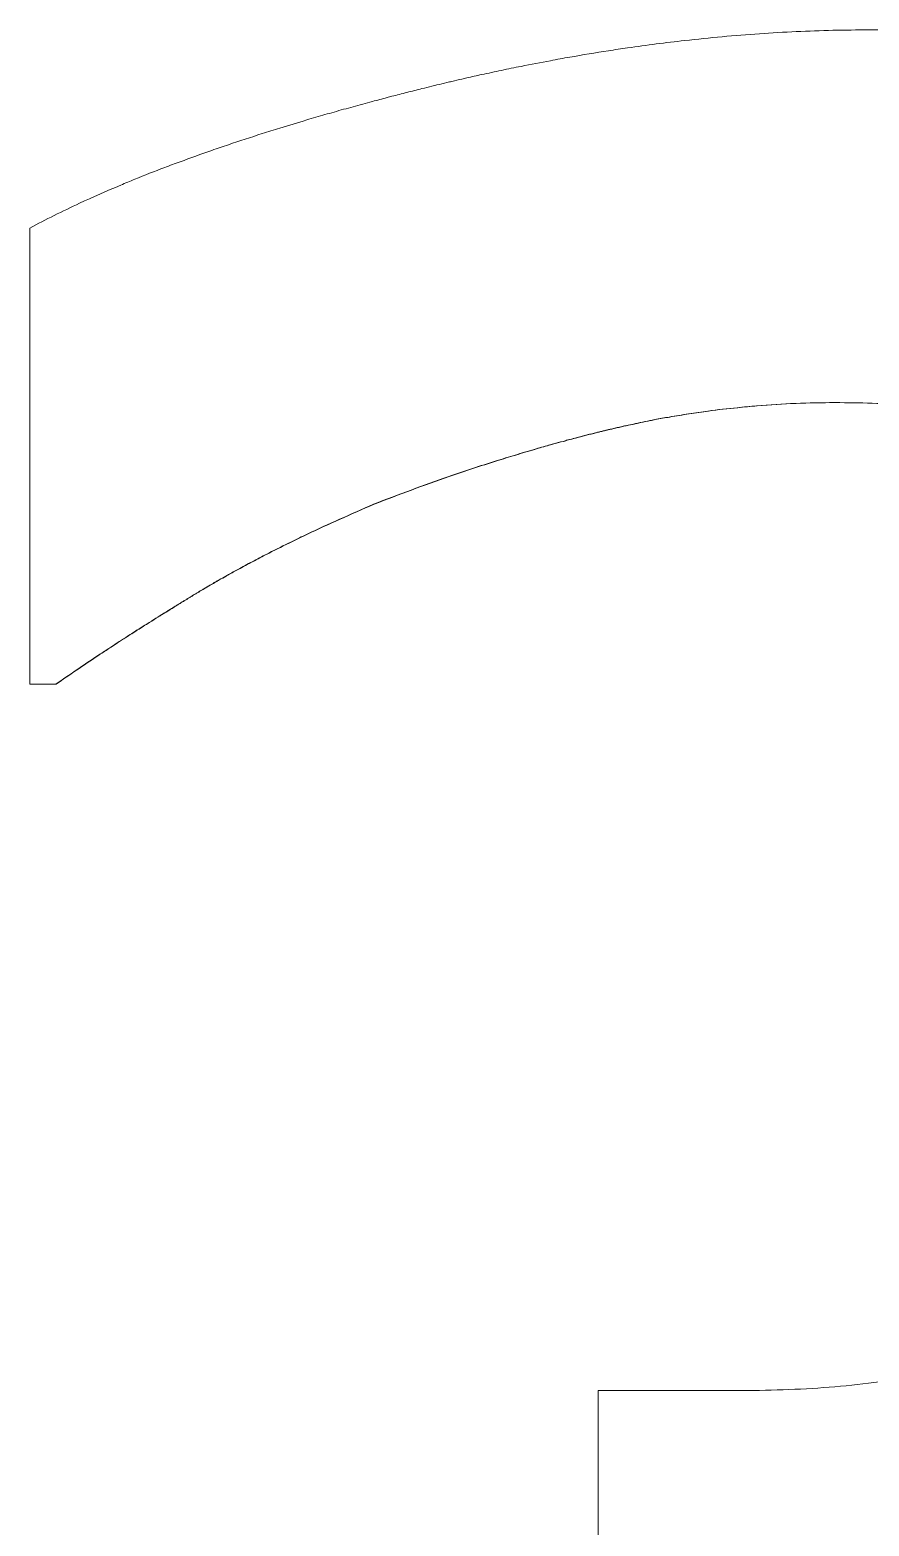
# Model space of a CAD drawing. Header units: millimetres. Extents: x 0 to 8410, y 0 to 5940.
# Drawn here: x 479.318 to 479.969, y 4860.59 to 4861.753 of the extents above; entities that cross this region are included whole.
import ezdxf

# ---------------------------------------------------------------- set-up
doc = ezdxf.new("R2010")
doc.units = ezdxf.units.MM
doc.header["$LTSCALE"] = 10
doc.layers.add('가시적인 것(ISO)', color=3, linetype='Continuous', lineweight=5, true_color=0x00ff00)

msp = doc.modelspace()

# ---------------------------------------------------------------- linework, layer by layer
at = {"layer": '가시적인 것(ISO)'}
for p, q in [((479.3176, 4861.244), (479.3176, 4861.5985)), ((479.9426, 4861.4628), (479.9431, 4861.4628)), ((479.5846, 4861.3838), (479.585, 4861.3838)), ((479.3176, 4861.244), (479.3379, 4861.244)), ((479.8703, 4860.695), (479.759, 4860.695)), ((479.759, 4860.4174), (479.759, 4860.695))]:
    msp.add_line(p, q, dxfattribs=at)
for points, knots in [([(479.3176, 4861.5985), (479.3298, 4861.6051), (479.3426, 4861.6115), (479.3562, 4861.6178), (479.3664, 4861.6225), (479.377, 4861.6272), (479.3881, 4861.6319), (479.3917, 4861.6334), (479.3954, 4861.6349), (479.3992, 4861.6365), (479.4067, 4861.6395), (479.4144, 4861.6426), (479.4223, 4861.6456), (479.4262, 4861.6471), (479.4302, 4861.6486), (479.4343, 4861.65), (479.4423, 4861.653), (479.4506, 4861.656), (479.459, 4861.6589), (479.4632, 4861.6604), (479.4675, 4861.6618), (479.4718, 4861.6633), (479.4804, 4861.6662), (479.4891, 4861.6691), (479.4981, 4861.6719), (479.5026, 4861.6733), (479.5071, 4861.6748), (479.5117, 4861.6762), (479.5185, 4861.6783), (479.5255, 4861.6804), (479.5326, 4861.6825), (479.5349, 4861.6832), (479.5373, 4861.6839), (479.5397, 4861.6846), (479.5444, 4861.686), (479.5492, 4861.6873), (479.554, 4861.6887), (479.5565, 4861.6894), (479.5589, 4861.6901), (479.5613, 4861.6908), (479.5662, 4861.6921), (479.5712, 4861.6935), (479.5761, 4861.6949), (479.5786, 4861.6955), (479.5811, 4861.6962), (479.5836, 4861.6969), (479.5874, 4861.6979), (479.5912, 4861.6989), (479.595, 4861.6999), (479.5963, 4861.7002), (479.5976, 4861.7006), (479.5988, 4861.7009), (479.6008, 4861.7014), (479.6027, 4861.7019), (479.6046, 4861.7024), (479.6065, 4861.7029), (479.6085, 4861.7034), (479.6104, 4861.7039), (479.6124, 4861.7044), (479.6143, 4861.7049), (479.6163, 4861.7054), (479.6182, 4861.7059), (479.6202, 4861.7064), (479.6221, 4861.7069), (479.6247, 4861.7075), (479.6273, 4861.7081), (479.6299, 4861.7088), (479.6312, 4861.7091), (479.6325, 4861.7094), (479.6338, 4861.7097), (479.6364, 4861.7103), (479.6389, 4861.711), (479.6415, 4861.7116), (479.6428, 4861.7119), (479.6441, 4861.7122), (479.6454, 4861.7125), (479.648, 4861.7131), (479.6505, 4861.7137), (479.6531, 4861.7143), (479.6544, 4861.7146), (479.6557, 4861.7149), (479.657, 4861.7152), (479.6608, 4861.7161), (479.6647, 4861.7169), (479.6685, 4861.7178), (479.6711, 4861.7183), (479.6736, 4861.7189), (479.6762, 4861.7194), (479.6813, 4861.7205), (479.6864, 4861.7216), (479.6915, 4861.7227), (479.694, 4861.7232), (479.6966, 4861.7237), (479.6991, 4861.7242), (479.7067, 4861.7257), (479.7143, 4861.7272), (479.7219, 4861.7286), (479.7269, 4861.7296), (479.732, 4861.7305), (479.737, 4861.7313), (479.747, 4861.7331), (479.757, 4861.7348), (479.767, 4861.7363), (479.772, 4861.7371), (479.7769, 4861.7378), (479.7819, 4861.7385), (479.7968, 4861.7407), (479.8115, 4861.7426), (479.8262, 4861.7442), (479.836, 4861.7453), (479.8457, 4861.7463), (479.8554, 4861.7472), (479.8747, 4861.749), (479.8939, 4861.7503), (479.9129, 4861.7512), (479.932, 4861.7521), (479.9508, 4861.7525), (479.9694, 4861.7525)], [0, 0, 0, 0, 0.166667, 0.166667, 0.166667, 0.291667, 0.291667, 0.291667, 0.333333, 0.333333, 0.333333, 0.416667, 0.416667, 0.416667, 0.458333, 0.458333, 0.458333, 0.541667, 0.541667, 0.541667, 0.583333, 0.583333, 0.583333, 0.666667, 0.666667, 0.666667, 0.708333, 0.708333, 0.708333, 0.770833, 0.770833, 0.770833, 0.791667, 0.791667, 0.791667, 0.833333, 0.833333, 0.833333, 0.854167, 0.854167, 0.854167, 0.895833, 0.895833, 0.895833, 0.916667, 0.916667, 0.916667, 0.947917, 0.947917, 0.947917, 0.958333, 0.958333, 0.958333, 0.973958, 0.973958, 0.973958, 0.989583, 0.989583, 0.989583, 1.005208, 1.005208, 1.005208, 1.020833, 1.020833, 1.020833, 1.041667, 1.041667, 1.041667, 1.052083, 1.052083, 1.052083, 1.072917, 1.072917, 1.072917, 1.083333, 1.083333, 1.083333, 1.104167, 1.104167, 1.104167, 1.114583, 1.114583, 1.114583, 1.145833, 1.145833, 1.145833, 1.166667, 1.166667, 1.166667, 1.208333, 1.208333, 1.208333, 1.229167, 1.229167, 1.229167, 1.291667, 1.291667, 1.291667, 1.333333, 1.333333, 1.333333, 1.416667, 1.416667, 1.416667, 1.458333, 1.458333, 1.458333, 1.583333, 1.583333, 1.583333, 1.666667, 1.666667, 1.666667, 1.833333, 1.833333, 1.833333, 2, 2, 2, 2]), ([(479.9694, 4861.7525), (479.9883, 4861.7525), (480.0068, 4861.7522), (480.0248, 4861.7515), (480.0429, 4861.7509), (480.0606, 4861.75), (480.0778, 4861.7487), (480.0865, 4861.748), (480.095, 4861.7473), (480.1034, 4861.7465), (480.116, 4861.7453), (480.1285, 4861.744), (480.1406, 4861.7424), (480.1447, 4861.7419), (480.1487, 4861.7413), (480.1527, 4861.7408), (480.1608, 4861.7397), (480.1687, 4861.7385), (480.1765, 4861.7372), (480.1804, 4861.7366), (480.1843, 4861.7359), (480.1882, 4861.7352), (480.1959, 4861.7339), (480.2035, 4861.7324), (480.211, 4861.7309), (480.2148, 4861.7302), (480.2185, 4861.7294), (480.2222, 4861.7286), (480.2278, 4861.7274), (480.2333, 4861.7261), (480.2387, 4861.7249), (480.2405, 4861.7244), (480.2424, 4861.724), (480.2442, 4861.7236), (480.2469, 4861.7229), (480.2495, 4861.7222), (480.2522, 4861.7216), (480.2531, 4861.7213), (480.254, 4861.7211), (480.2549, 4861.7209), (480.2567, 4861.7204), (480.2584, 4861.7199), (480.2602, 4861.7195), (480.2611, 4861.7192), (480.262, 4861.719), (480.2629, 4861.7188), (480.2642, 4861.7184), (480.2655, 4861.7181), (480.2668, 4861.7177), (480.2681, 4861.7173), (480.2694, 4861.717), (480.2707, 4861.7166), (480.2725, 4861.7161), (480.2742, 4861.7156), (480.276, 4861.7151), (480.2768, 4861.7149), (480.2777, 4861.7146), (480.2786, 4861.7144), (480.2812, 4861.7136), (480.2838, 4861.7128), (480.2864, 4861.7121), (480.2881, 4861.7115), (480.2898, 4861.711), (480.2915, 4861.7105), (480.2967, 4861.7089), (480.3018, 4861.7072), (480.3069, 4861.7055), (480.3103, 4861.7044), (480.3137, 4861.7032), (480.3171, 4861.702), (480.3238, 4861.6997), (480.3305, 4861.6972), (480.3371, 4861.6947), (480.3404, 4861.6934), (480.3437, 4861.6921), (480.347, 4861.6908), (480.3536, 4861.6882), (480.3601, 4861.6855), (480.3666, 4861.6827), (480.3698, 4861.6813), (480.3731, 4861.6799), (480.3763, 4861.6784), (480.3859, 4861.6741), (480.3954, 4861.6695), (480.4048, 4861.6648), (480.411, 4861.6616), (480.4172, 4861.6584), (480.4234, 4861.655), (480.4357, 4861.6484), (480.4477, 4861.6413), (480.4596, 4861.6339), (480.4715, 4861.6265), (480.4831, 4861.6188), (480.4945, 4861.6107)], [0, 0, 0, 0, 0.166667, 0.166667, 0.166667, 0.333333, 0.333333, 0.333333, 0.416667, 0.416667, 0.416667, 0.541667, 0.541667, 0.541667, 0.583333, 0.583333, 0.583333, 0.666667, 0.666667, 0.666667, 0.708333, 0.708333, 0.708333, 0.791667, 0.791667, 0.791667, 0.833333, 0.833333, 0.833333, 0.895833, 0.895833, 0.895833, 0.916667, 0.916667, 0.916667, 0.947917, 0.947917, 0.947917, 0.958333, 0.958333, 0.958333, 0.979167, 0.979167, 0.979167, 0.989583, 0.989583, 0.989583, 1.005208, 1.005208, 1.005208, 1.020833, 1.020833, 1.020833, 1.041667, 1.041667, 1.041667, 1.052083, 1.052083, 1.052083, 1.083333, 1.083333, 1.083333, 1.104167, 1.104167, 1.104167, 1.166667, 1.166667, 1.166667, 1.208333, 1.208333, 1.208333, 1.291667, 1.291667, 1.291667, 1.333333, 1.333333, 1.333333, 1.416667, 1.416667, 1.416667, 1.458333, 1.458333, 1.458333, 1.583333, 1.583333, 1.583333, 1.666667, 1.666667, 1.666667, 1.833333, 1.833333, 1.833333, 2, 2, 2, 2]), ([(479.9426, 4861.4628), (479.9325, 4861.4628), (479.9224, 4861.4626), (479.9123, 4861.4622), (479.9022, 4861.4618), (479.8921, 4861.4611), (479.882, 4861.4603), (479.877, 4861.4599), (479.872, 4861.4594), (479.8669, 4861.4589), (479.8594, 4861.4582), (479.8518, 4861.4573), (479.8443, 4861.4563), (479.8418, 4861.4559), (479.8393, 4861.4556), (479.8368, 4861.4552), (479.8318, 4861.4545), (479.8267, 4861.4537), (479.8217, 4861.4529), (479.8192, 4861.4525), (479.8167, 4861.4521), (479.8142, 4861.4516), (479.8104, 4861.451), (479.8067, 4861.4503), (479.8029, 4861.4496), (479.8017, 4861.4493), (479.8004, 4861.4491), (479.7992, 4861.4488), (479.7966, 4861.4483), (479.7941, 4861.4478), (479.7916, 4861.4473), (479.7904, 4861.4471), (479.7891, 4861.4468), (479.7879, 4861.4465), (479.786, 4861.4461), (479.7841, 4861.4457), (479.7823, 4861.4453), (479.7816, 4861.4452), (479.781, 4861.445), (479.7804, 4861.4449), (479.7791, 4861.4446), (479.7779, 4861.4444), (479.7766, 4861.4441), (479.776, 4861.4439), (479.7754, 4861.4438), (479.7747, 4861.4436), (479.7735, 4861.4434), (479.7722, 4861.4431), (479.771, 4861.4428), (479.7704, 4861.4426), (479.7697, 4861.4425), (479.7691, 4861.4423), (479.7682, 4861.4421), (479.7672, 4861.4419), (479.7663, 4861.4417), (479.7654, 4861.4414), (479.7644, 4861.4412), (479.7635, 4861.441), (479.7626, 4861.4407), (479.7616, 4861.4405), (479.7607, 4861.4403), (479.7597, 4861.44), (479.7588, 4861.4398), (479.7579, 4861.4396), (479.7566, 4861.4393), (479.7554, 4861.4389), (479.7541, 4861.4386), (479.7535, 4861.4385), (479.7529, 4861.4383), (479.7522, 4861.4382), (479.751, 4861.4378), (479.7498, 4861.4375), (479.7485, 4861.4372), (479.7479, 4861.437), (479.7473, 4861.4369), (479.7466, 4861.4367), (479.7454, 4861.4364), (479.7441, 4861.4361), (479.7429, 4861.4357), (479.7423, 4861.4356), (479.7417, 4861.4354), (479.741, 4861.4352), (479.7392, 4861.4347), (479.7373, 4861.4343), (479.7354, 4861.4338), (479.7342, 4861.4334), (479.7329, 4861.4331), (479.7317, 4861.4327), (479.7292, 4861.4321), (479.7267, 4861.4314), (479.7242, 4861.4307), (479.723, 4861.4304), (479.7218, 4861.43), (479.7205, 4861.4297), (479.7168, 4861.4286), (479.7131, 4861.4276), (479.7094, 4861.4265), (479.7069, 4861.4258), (479.7044, 4861.425), (479.7019, 4861.4243), (479.697, 4861.4228), (479.6921, 4861.4213), (479.6871, 4861.4198), (479.6847, 4861.4191), (479.6822, 4861.4183), (479.6797, 4861.4175), (479.6674, 4861.4137), (479.6552, 4861.4096), (479.6429, 4861.4054), (479.6234, 4861.3986), (479.6039, 4861.3914), (479.5846, 4861.3838)], [0, 0, 0, 0, 0.166667, 0.166667, 0.166667, 0.333333, 0.333333, 0.333333, 0.416667, 0.416667, 0.416667, 0.541667, 0.541667, 0.541667, 0.583333, 0.583333, 0.583333, 0.666667, 0.666667, 0.666667, 0.708333, 0.708333, 0.708333, 0.770833, 0.770833, 0.770833, 0.791667, 0.791667, 0.791667, 0.833333, 0.833333, 0.833333, 0.854167, 0.854167, 0.854167, 0.885417, 0.885417, 0.885417, 0.895833, 0.895833, 0.895833, 0.916667, 0.916667, 0.916667, 0.927083, 0.927083, 0.927083, 0.947917, 0.947917, 0.947917, 0.958333, 0.958333, 0.958333, 0.973958, 0.973958, 0.973958, 0.989583, 0.989583, 0.989583, 1.005208, 1.005208, 1.005208, 1.020833, 1.020833, 1.020833, 1.041667, 1.041667, 1.041667, 1.052083, 1.052083, 1.052083, 1.072917, 1.072917, 1.072917, 1.083333, 1.083333, 1.083333, 1.104167, 1.104167, 1.104167, 1.114583, 1.114583, 1.114583, 1.145833, 1.145833, 1.145833, 1.166667, 1.166667, 1.166667, 1.208333, 1.208333, 1.208333, 1.229167, 1.229167, 1.229167, 1.291667, 1.291667, 1.291667, 1.333333, 1.333333, 1.333333, 1.416667, 1.416667, 1.416667, 1.458333, 1.458333, 1.458333, 1.666667, 1.666667, 1.666667, 2, 2, 2, 2]), ([(479.9431, 4861.4628), (479.933, 4861.4628), (479.9229, 4861.4626), (479.9128, 4861.4622), (479.9027, 4861.4618), (479.8927, 4861.4611), (479.8826, 4861.4603), (479.8775, 4861.4599), (479.8725, 4861.4594), (479.8675, 4861.4589), (479.8599, 4861.4582), (479.8524, 4861.4573), (479.8448, 4861.4563), (479.8423, 4861.4559), (479.8398, 4861.4556), (479.8373, 4861.4552), (479.8323, 4861.4545), (479.8272, 4861.4537), (479.8222, 4861.4529), (479.8197, 4861.4525), (479.8172, 4861.4521), (479.8147, 4861.4516), (479.8109, 4861.451), (479.8072, 4861.4503), (479.8034, 4861.4496), (479.8021, 4861.4493), (479.8009, 4861.4491), (479.7996, 4861.4488), (479.7971, 4861.4483), (479.7946, 4861.4478), (479.7921, 4861.4473), (479.7909, 4861.4471), (479.7896, 4861.4468), (479.7884, 4861.4465), (479.7865, 4861.4461), (479.7846, 4861.4457), (479.7827, 4861.4453), (479.7821, 4861.4452), (479.7815, 4861.445), (479.7808, 4861.4449), (479.7796, 4861.4446), (479.7783, 4861.4444), (479.7771, 4861.4441), (479.7765, 4861.4439), (479.7758, 4861.4438), (479.7752, 4861.4436), (479.774, 4861.4434), (479.7727, 4861.4431), (479.7715, 4861.4428), (479.7708, 4861.4426), (479.7702, 4861.4425), (479.7696, 4861.4423), (479.7686, 4861.4421), (479.7677, 4861.4419), (479.7668, 4861.4417), (479.7658, 4861.4414), (479.7649, 4861.4412), (479.764, 4861.441), (479.763, 4861.4407), (479.7621, 4861.4405), (479.7611, 4861.4403), (479.7602, 4861.44), (479.7593, 4861.4398), (479.7583, 4861.4396), (479.7571, 4861.4393), (479.7558, 4861.4389), (479.7546, 4861.4386), (479.754, 4861.4385), (479.7533, 4861.4383), (479.7527, 4861.4382), (479.7515, 4861.4378), (479.7502, 4861.4375), (479.749, 4861.4372), (479.7483, 4861.437), (479.7477, 4861.4369), (479.7471, 4861.4367), (479.7458, 4861.4364), (479.7446, 4861.4361), (479.7433, 4861.4357), (479.7427, 4861.4356), (479.7421, 4861.4354), (479.7415, 4861.4352), (479.7396, 4861.4347), (479.7377, 4861.4343), (479.7359, 4861.4338), (479.7346, 4861.4334), (479.7334, 4861.4331), (479.7321, 4861.4327), (479.7297, 4861.4321), (479.7272, 4861.4314), (479.7247, 4861.4307), (479.7234, 4861.4304), (479.7222, 4861.43), (479.721, 4861.4297), (479.7172, 4861.4286), (479.7135, 4861.4276), (479.7098, 4861.4265), (479.7073, 4861.4258), (479.7048, 4861.425), (479.7024, 4861.4243), (479.6974, 4861.4228), (479.6925, 4861.4213), (479.6875, 4861.4198), (479.6851, 4861.4191), (479.6826, 4861.4183), (479.6802, 4861.4175), (479.6678, 4861.4137), (479.6556, 4861.4096), (479.6433, 4861.4054), (479.6238, 4861.3986), (479.6043, 4861.3914), (479.585, 4861.3838)], [0, 0, 0, 0, 0.166667, 0.166667, 0.166667, 0.333333, 0.333333, 0.333333, 0.416667, 0.416667, 0.416667, 0.541667, 0.541667, 0.541667, 0.583333, 0.583333, 0.583333, 0.666667, 0.666667, 0.666667, 0.708333, 0.708333, 0.708333, 0.770833, 0.770833, 0.770833, 0.791667, 0.791667, 0.791667, 0.833333, 0.833333, 0.833333, 0.854167, 0.854167, 0.854167, 0.885417, 0.885417, 0.885417, 0.895833, 0.895833, 0.895833, 0.916667, 0.916667, 0.916667, 0.927083, 0.927083, 0.927083, 0.947917, 0.947917, 0.947917, 0.958333, 0.958333, 0.958333, 0.973958, 0.973958, 0.973958, 0.989583, 0.989583, 0.989583, 1.005208, 1.005208, 1.005208, 1.020833, 1.020833, 1.020833, 1.041667, 1.041667, 1.041667, 1.052083, 1.052083, 1.052083, 1.072917, 1.072917, 1.072917, 1.083333, 1.083333, 1.083333, 1.104167, 1.104167, 1.104167, 1.114583, 1.114583, 1.114583, 1.145833, 1.145833, 1.145833, 1.166667, 1.166667, 1.166667, 1.208333, 1.208333, 1.208333, 1.229167, 1.229167, 1.229167, 1.291667, 1.291667, 1.291667, 1.333333, 1.333333, 1.333333, 1.416667, 1.416667, 1.416667, 1.458333, 1.458333, 1.458333, 1.666667, 1.666667, 1.666667, 2, 2, 2, 2]), ([(480.2463, 4861.3858), (480.2394, 4861.3905), (480.2323, 4861.395), (480.225, 4861.3993), (480.2178, 4861.4035), (480.2105, 4861.4076), (480.203, 4861.4114), (480.1993, 4861.4133), (480.1955, 4861.4151), (480.1917, 4861.4169), (480.186, 4861.4195), (480.1802, 4861.4221), (480.1743, 4861.4245), (480.1724, 4861.4253), (480.1704, 4861.4261), (480.1684, 4861.4268), (480.1645, 4861.4284), (480.1605, 4861.4299), (480.1565, 4861.4313), (480.1545, 4861.432), (480.1525, 4861.4327), (480.1505, 4861.4334), (480.1475, 4861.4344), (480.1444, 4861.4354), (480.1414, 4861.4364), (480.1403, 4861.4367), (480.1393, 4861.437), (480.1383, 4861.4373), (480.1362, 4861.4379), (480.1342, 4861.4385), (480.1321, 4861.4391), (480.1311, 4861.4394), (480.13, 4861.4397), (480.129, 4861.44), (480.1274, 4861.4404), (480.1259, 4861.4409), (480.1243, 4861.4413), (480.1238, 4861.4414), (480.1233, 4861.4416), (480.1228, 4861.4417), (480.1217, 4861.442), (480.1207, 4861.4423), (480.1196, 4861.4425), (480.1191, 4861.4427), (480.1186, 4861.4428), (480.118, 4861.4429), (480.117, 4861.4432), (480.1159, 4861.4435), (480.1149, 4861.4437), (480.1143, 4861.4438), (480.1138, 4861.444), (480.1133, 4861.4441), (480.1125, 4861.4443), (480.1117, 4861.4445), (480.1109, 4861.4447), (480.1101, 4861.4448), (480.1093, 4861.445), (480.1085, 4861.4452), (480.1077, 4861.4454), (480.1069, 4861.4456), (480.1061, 4861.4458), (480.1053, 4861.4459), (480.1045, 4861.4461), (480.1037, 4861.4463), (480.1026, 4861.4465), (480.1016, 4861.4467), (480.1005, 4861.447), (480.1, 4861.4471), (480.0994, 4861.4472), (480.0989, 4861.4473), (480.0978, 4861.4475), (480.0967, 4861.4478), (480.0957, 4861.448), (480.0951, 4861.4481), (480.0946, 4861.4482), (480.094, 4861.4483), (480.093, 4861.4485), (480.0919, 4861.4488), (480.0908, 4861.449), (480.0903, 4861.4491), (480.0897, 4861.4492), (480.0892, 4861.4493), (480.0876, 4861.4496), (480.0859, 4861.4499), (480.0843, 4861.4502), (480.0832, 4861.4504), (480.0821, 4861.4506), (480.081, 4861.4508), (480.0788, 4861.4512), (480.0767, 4861.4516), (480.0745, 4861.452), (480.0734, 4861.4522), (480.0723, 4861.4524), (480.0712, 4861.4526), (480.0679, 4861.4531), (480.0646, 4861.4536), (480.0612, 4861.4542), (480.059, 4861.4545), (480.0568, 4861.4548), (480.0546, 4861.4551), (480.0501, 4861.4558), (480.0456, 4861.4564), (480.0411, 4861.4569), (480.0389, 4861.4572), (480.0366, 4861.4575), (480.0344, 4861.4577), (480.0231, 4861.459), (480.0116, 4861.4601), (480, 4861.4609), (479.9814, 4861.4622), (479.9625, 4861.4628), (479.9431, 4861.4628)], [0, 0, 0, 0, 0.166667, 0.166667, 0.166667, 0.333333, 0.333333, 0.333333, 0.416667, 0.416667, 0.416667, 0.541667, 0.541667, 0.541667, 0.583333, 0.583333, 0.583333, 0.666667, 0.666667, 0.666667, 0.708333, 0.708333, 0.708333, 0.770833, 0.770833, 0.770833, 0.791667, 0.791667, 0.791667, 0.833333, 0.833333, 0.833333, 0.854167, 0.854167, 0.854167, 0.885417, 0.885417, 0.885417, 0.895833, 0.895833, 0.895833, 0.916667, 0.916667, 0.916667, 0.927083, 0.927083, 0.927083, 0.947917, 0.947917, 0.947917, 0.958333, 0.958333, 0.958333, 0.973958, 0.973958, 0.973958, 0.989583, 0.989583, 0.989583, 1.005208, 1.005208, 1.005208, 1.020833, 1.020833, 1.020833, 1.041667, 1.041667, 1.041667, 1.052083, 1.052083, 1.052083, 1.072917, 1.072917, 1.072917, 1.083333, 1.083333, 1.083333, 1.104167, 1.104167, 1.104167, 1.114583, 1.114583, 1.114583, 1.145833, 1.145833, 1.145833, 1.166667, 1.166667, 1.166667, 1.208333, 1.208333, 1.208333, 1.229167, 1.229167, 1.229167, 1.291667, 1.291667, 1.291667, 1.333333, 1.333333, 1.333333, 1.416667, 1.416667, 1.416667, 1.458333, 1.458333, 1.458333, 1.666667, 1.666667, 1.666667, 2, 2, 2, 2]), ([(479.5846, 4861.3838), (479.5756, 4861.38), (479.5668, 4861.3761), (479.5582, 4861.3722), (479.5496, 4861.3684), (479.5412, 4861.3645), (479.533, 4861.3606), (479.5289, 4861.3586), (479.5249, 4861.3567), (479.5208, 4861.3547), (479.5148, 4861.3518), (479.5089, 4861.3488), (479.5032, 4861.3459), (479.5012, 4861.3449), (479.4993, 4861.3439), (479.4974, 4861.3429), (479.4936, 4861.3409), (479.4898, 4861.3389), (479.4861, 4861.337), (479.4843, 4861.336), (479.4824, 4861.335), (479.4806, 4861.334), (479.4779, 4861.3325), (479.4751, 4861.331), (479.4724, 4861.3295), (479.4715, 4861.329), (479.4707, 4861.3285), (479.4698, 4861.328), (479.468, 4861.327), (479.4662, 4861.326), (479.4645, 4861.325), (479.4636, 4861.3245), (479.4627, 4861.324), (479.4618, 4861.3235), (479.4605, 4861.3227), (479.4592, 4861.322), (479.4579, 4861.3212), (479.4575, 4861.321), (479.4571, 4861.3207), (479.4566, 4861.3205), (479.4558, 4861.3199), (479.4549, 4861.3194), (479.4541, 4861.3189), (479.4536, 4861.3187), (479.4532, 4861.3184), (479.4528, 4861.3182), (479.4521, 4861.3178), (479.4515, 4861.3174), (479.4509, 4861.317), (479.4502, 4861.3167), (479.4496, 4861.3163), (479.449, 4861.3159), (479.4483, 4861.3155), (479.4477, 4861.3152), (479.4471, 4861.3148), (479.4465, 4861.3144), (479.4458, 4861.314), (479.4452, 4861.3136), (479.4446, 4861.3133), (479.444, 4861.3129), (479.4433, 4861.3125), (479.4427, 4861.3121), (479.4421, 4861.3117), (479.4415, 4861.3114), (479.4409, 4861.311), (479.4402, 4861.3106), (479.4396, 4861.3102), (479.439, 4861.3098), (479.4384, 4861.3095), (479.4378, 4861.3091), (479.437, 4861.3086), (479.4361, 4861.3081), (479.4353, 4861.3076), (479.4349, 4861.3073), (479.4345, 4861.3071), (479.4341, 4861.3068), (479.4333, 4861.3063), (479.4325, 4861.3058), (479.4317, 4861.3053), (479.4313, 4861.3051), (479.4309, 4861.3048), (479.4305, 4861.3046), (479.4292, 4861.3038), (479.428, 4861.3031), (479.4268, 4861.3023), (479.426, 4861.3018), (479.4252, 4861.3013), (479.4244, 4861.3008), (479.4228, 4861.2998), (479.4212, 4861.2988), (479.4197, 4861.2979), (479.4189, 4861.2974), (479.4181, 4861.2969), (479.4173, 4861.2964), (479.4149, 4861.2949), (479.4126, 4861.2934), (479.4103, 4861.2919), (479.4087, 4861.291), (479.4072, 4861.29), (479.4056, 4861.289), (479.4025, 4861.2871), (479.3995, 4861.2851), (479.3965, 4861.2832), (479.395, 4861.2822), (479.3935, 4861.2813), (479.392, 4861.2803), (479.3875, 4861.2774), (479.3831, 4861.2746), (479.3788, 4861.2717), (479.3759, 4861.2698), (479.373, 4861.2679), (479.3702, 4861.2661), (479.3645, 4861.2623), (479.359, 4861.2586), (479.3536, 4861.2549), (479.3482, 4861.2512), (479.3429, 4861.2476), (479.3377, 4861.244)], [0, 0, 0, 0, 0.166667, 0.166667, 0.166667, 0.333333, 0.333333, 0.333333, 0.416667, 0.416667, 0.416667, 0.541667, 0.541667, 0.541667, 0.583333, 0.583333, 0.583333, 0.666667, 0.666667, 0.666667, 0.708333, 0.708333, 0.708333, 0.770833, 0.770833, 0.770833, 0.791667, 0.791667, 0.791667, 0.833333, 0.833333, 0.833333, 0.854167, 0.854167, 0.854167, 0.885417, 0.885417, 0.885417, 0.895833, 0.895833, 0.895833, 0.916667, 0.916667, 0.916667, 0.927083, 0.927083, 0.927083, 0.942708, 0.942708, 0.942708, 0.958333, 0.958333, 0.958333, 0.973958, 0.973958, 0.973958, 0.989583, 0.989583, 0.989583, 1.005208, 1.005208, 1.005208, 1.020833, 1.020833, 1.020833, 1.036458, 1.036458, 1.036458, 1.052083, 1.052083, 1.052083, 1.072917, 1.072917, 1.072917, 1.083333, 1.083333, 1.083333, 1.104167, 1.104167, 1.104167, 1.114583, 1.114583, 1.114583, 1.145833, 1.145833, 1.145833, 1.166667, 1.166667, 1.166667, 1.208333, 1.208333, 1.208333, 1.229167, 1.229167, 1.229167, 1.291667, 1.291667, 1.291667, 1.333333, 1.333333, 1.333333, 1.416667, 1.416667, 1.416667, 1.458333, 1.458333, 1.458333, 1.583333, 1.583333, 1.583333, 1.666667, 1.666667, 1.666667, 1.833333, 1.833333, 1.833333, 2, 2, 2, 2]), ([(479.585, 4861.3838), (479.576, 4861.38), (479.5671, 4861.3761), (479.5585, 4861.3722), (479.5499, 4861.3684), (479.5415, 4861.3645), (479.5333, 4861.3606), (479.5292, 4861.3586), (479.5252, 4861.3567), (479.5211, 4861.3547), (479.5151, 4861.3518), (479.5092, 4861.3488), (479.5034, 4861.3459), (479.5015, 4861.3449), (479.4996, 4861.3439), (479.4977, 4861.3429), (479.4939, 4861.3409), (479.4901, 4861.3389), (479.4864, 4861.337), (479.4845, 4861.336), (479.4827, 4861.335), (479.4809, 4861.334), (479.4781, 4861.3325), (479.4754, 4861.331), (479.4727, 4861.3295), (479.4718, 4861.329), (479.4709, 4861.3285), (479.47, 4861.328), (479.4682, 4861.327), (479.4665, 4861.326), (479.4647, 4861.325), (479.4638, 4861.3245), (479.463, 4861.324), (479.4621, 4861.3235), (479.4608, 4861.3227), (479.4595, 4861.322), (479.4582, 4861.3212), (479.4577, 4861.321), (479.4573, 4861.3207), (479.4569, 4861.3205), (479.456, 4861.3199), (479.4552, 4861.3194), (479.4543, 4861.3189), (479.4539, 4861.3187), (479.4535, 4861.3184), (479.453, 4861.3182), (479.4524, 4861.3178), (479.4518, 4861.3174), (479.4511, 4861.317), (479.4505, 4861.3167), (479.4499, 4861.3163), (479.4492, 4861.3159), (479.4486, 4861.3155), (479.448, 4861.3152), (479.4473, 4861.3148), (479.4467, 4861.3144), (479.4461, 4861.314), (479.4455, 4861.3136), (479.4448, 4861.3133), (479.4442, 4861.3129), (479.4436, 4861.3125), (479.443, 4861.3121), (479.4423, 4861.3117), (479.4417, 4861.3114), (479.4411, 4861.311), (479.4405, 4861.3106), (479.4399, 4861.3102), (479.4393, 4861.3098), (479.4386, 4861.3095), (479.438, 4861.3091), (479.4372, 4861.3086), (479.4364, 4861.3081), (479.4356, 4861.3076), (479.4352, 4861.3073), (479.4347, 4861.3071), (479.4343, 4861.3068), (479.4335, 4861.3063), (479.4327, 4861.3058), (479.4319, 4861.3053), (479.4315, 4861.3051), (479.4311, 4861.3048), (479.4307, 4861.3046), (479.4295, 4861.3038), (479.4283, 4861.3031), (479.4271, 4861.3023), (479.4263, 4861.3018), (479.4255, 4861.3013), (479.4247, 4861.3008), (479.4231, 4861.2998), (479.4215, 4861.2988), (479.4199, 4861.2979), (479.4191, 4861.2974), (479.4183, 4861.2969), (479.4175, 4861.2964), (479.4152, 4861.2949), (479.4128, 4861.2934), (479.4105, 4861.2919), (479.4089, 4861.291), (479.4074, 4861.29), (479.4058, 4861.289), (479.4028, 4861.2871), (479.3997, 4861.2851), (479.3967, 4861.2832), (479.3952, 4861.2822), (479.3937, 4861.2813), (479.3922, 4861.2803), (479.3877, 4861.2774), (479.3833, 4861.2746), (479.379, 4861.2717), (479.3761, 4861.2698), (479.3732, 4861.2679), (479.3704, 4861.2661), (479.3647, 4861.2623), (479.3592, 4861.2586), (479.3538, 4861.2549), (479.3483, 4861.2512), (479.343, 4861.2476), (479.3379, 4861.244)], [0, 0, 0, 0, 0.166667, 0.166667, 0.166667, 0.333333, 0.333333, 0.333333, 0.416667, 0.416667, 0.416667, 0.541667, 0.541667, 0.541667, 0.583333, 0.583333, 0.583333, 0.666667, 0.666667, 0.666667, 0.708333, 0.708333, 0.708333, 0.770833, 0.770833, 0.770833, 0.791667, 0.791667, 0.791667, 0.833333, 0.833333, 0.833333, 0.854167, 0.854167, 0.854167, 0.885417, 0.885417, 0.885417, 0.895833, 0.895833, 0.895833, 0.916667, 0.916667, 0.916667, 0.927083, 0.927083, 0.927083, 0.942708, 0.942708, 0.942708, 0.958333, 0.958333, 0.958333, 0.973958, 0.973958, 0.973958, 0.989583, 0.989583, 0.989583, 1.005208, 1.005208, 1.005208, 1.020833, 1.020833, 1.020833, 1.036458, 1.036458, 1.036458, 1.052083, 1.052083, 1.052083, 1.072917, 1.072917, 1.072917, 1.083333, 1.083333, 1.083333, 1.104167, 1.104167, 1.104167, 1.114583, 1.114583, 1.114583, 1.145833, 1.145833, 1.145833, 1.166667, 1.166667, 1.166667, 1.208333, 1.208333, 1.208333, 1.229167, 1.229167, 1.229167, 1.291667, 1.291667, 1.291667, 1.333333, 1.333333, 1.333333, 1.416667, 1.416667, 1.416667, 1.458333, 1.458333, 1.458333, 1.583333, 1.583333, 1.583333, 1.666667, 1.666667, 1.666667, 1.833333, 1.833333, 1.833333, 2, 2, 2, 2]), ([(479.8703, 4860.695), (479.8953, 4860.695), (479.9195, 4860.696), (479.9429, 4860.6979), (479.9663, 4860.6999), (479.9889, 4860.7029), (480.0108, 4860.7069), (480.0217, 4860.7089), (480.0325, 4860.7111), (480.043, 4860.7136), (480.0588, 4860.7173), (480.0742, 4860.7216), (480.0892, 4860.7265), (480.0941, 4860.7281), (480.0991, 4860.7298), (480.104, 4860.7315), (480.1138, 4860.735), (480.1233, 4860.7387), (480.1327, 4860.7427), (480.1374, 4860.7447), (480.1421, 4860.7467), (480.1467, 4860.7488), (480.1536, 4860.752), (480.1604, 4860.7553), (480.1671, 4860.7588), (480.1693, 4860.7599), (480.1715, 4860.7611), (480.1737, 4860.7623), (480.1781, 4860.7646), (480.1825, 4860.767), (480.1868, 4860.7695), (480.1889, 4860.7708), (480.1911, 4860.772), (480.1932, 4860.7733), (480.1964, 4860.7752), (480.1996, 4860.7772), (480.2027, 4860.7791), (480.2038, 4860.7798), (480.2048, 4860.7805), (480.2059, 4860.7811), (480.2079, 4860.7825), (480.21, 4860.7838), (480.2121, 4860.7852), (480.2131, 4860.7859), (480.2141, 4860.7866), (480.2151, 4860.7873), (480.2167, 4860.7883), (480.2182, 4860.7893), (480.2197, 4860.7904), (480.2213, 4860.7914), (480.2228, 4860.7925), (480.2243, 4860.7936), (480.2258, 4860.7947), (480.2273, 4860.7957), (480.2288, 4860.7968), (480.2303, 4860.7979), (480.2318, 4860.799), (480.2333, 4860.8001), (480.2347, 4860.8012), (480.2362, 4860.8023), (480.2377, 4860.8035), (480.2391, 4860.8046), (480.2406, 4860.8057), (480.242, 4860.8069), (480.2435, 4860.808), (480.2449, 4860.8091), (480.2463, 4860.8103), (480.2477, 4860.8115), (480.2492, 4860.8126), (480.2506, 4860.8138), (480.2524, 4860.8154), (480.2543, 4860.8169), (480.2561, 4860.8185), (480.257, 4860.8193), (480.2579, 4860.8201), (480.2588, 4860.8209), (480.2606, 4860.8225), (480.2624, 4860.8241), (480.2641, 4860.8258), (480.265, 4860.8266), (480.2659, 4860.8274), (480.2667, 4860.8282), (480.2694, 4860.8307), (480.2719, 4860.8332), (480.2744, 4860.8357), (480.2761, 4860.8374), (480.2778, 4860.8391), (480.2794, 4860.8408), (480.2827, 4860.8443), (480.2859, 4860.8478), (480.289, 4860.8513), (480.2905, 4860.8531), (480.2921, 4860.8549), (480.2936, 4860.8567), (480.2981, 4860.8621), (480.3025, 4860.8676), (480.3066, 4860.8732), (480.3094, 4860.877), (480.3121, 4860.8808), (480.3147, 4860.8847), (480.32, 4860.8925), (480.3249, 4860.9005), (480.3295, 4860.9087), (480.3317, 4860.9128), (480.3339, 4860.917), (480.3361, 4860.9212), (480.3403, 4860.9296), (480.3443, 4860.9383), (480.3478, 4860.9472), (480.3496, 4860.9516), (480.3514, 4860.9561), (480.353, 4860.9607), (480.3563, 4860.9698), (480.3592, 4860.9792), (480.3618, 4860.9887), (480.3631, 4860.9935), (480.3644, 4860.9983), (480.3655, 4861.0032), (480.3689, 4861.0179), (480.3716, 4861.0331), (480.3736, 4861.0488), (480.3762, 4861.0698), (480.3775, 4861.0916), (480.3775, 4861.1143)], [0, 0, 0, 0, 0.166667, 0.166667, 0.166667, 0.333333, 0.333333, 0.333333, 0.416667, 0.416667, 0.416667, 0.541667, 0.541667, 0.541667, 0.583333, 0.583333, 0.583333, 0.666667, 0.666667, 0.666667, 0.708333, 0.708333, 0.708333, 0.770833, 0.770833, 0.770833, 0.791667, 0.791667, 0.791667, 0.833333, 0.833333, 0.833333, 0.854167, 0.854167, 0.854167, 0.885417, 0.885417, 0.885417, 0.895833, 0.895833, 0.895833, 0.916667, 0.916667, 0.916667, 0.927083, 0.927083, 0.927083, 0.942708, 0.942708, 0.942708, 0.958333, 0.958333, 0.958333, 0.973958, 0.973958, 0.973958, 0.989583, 0.989583, 0.989583, 1.005208, 1.005208, 1.005208, 1.020833, 1.020833, 1.020833, 1.036458, 1.036458, 1.036458, 1.052083, 1.052083, 1.052083, 1.072917, 1.072917, 1.072917, 1.083333, 1.083333, 1.083333, 1.104167, 1.104167, 1.104167, 1.114583, 1.114583, 1.114583, 1.145833, 1.145833, 1.145833, 1.166667, 1.166667, 1.166667, 1.208333, 1.208333, 1.208333, 1.229167, 1.229167, 1.229167, 1.291667, 1.291667, 1.291667, 1.333333, 1.333333, 1.333333, 1.416667, 1.416667, 1.416667, 1.458333, 1.458333, 1.458333, 1.541667, 1.541667, 1.541667, 1.583333, 1.583333, 1.583333, 1.666667, 1.666667, 1.666667, 1.708333, 1.708333, 1.708333, 1.833333, 1.833333, 1.833333, 2, 2, 2, 2])]:
    msp.add_open_spline(points, degree=3, knots=knots, dxfattribs=at)

doc.saveas('drawing.dxf')
